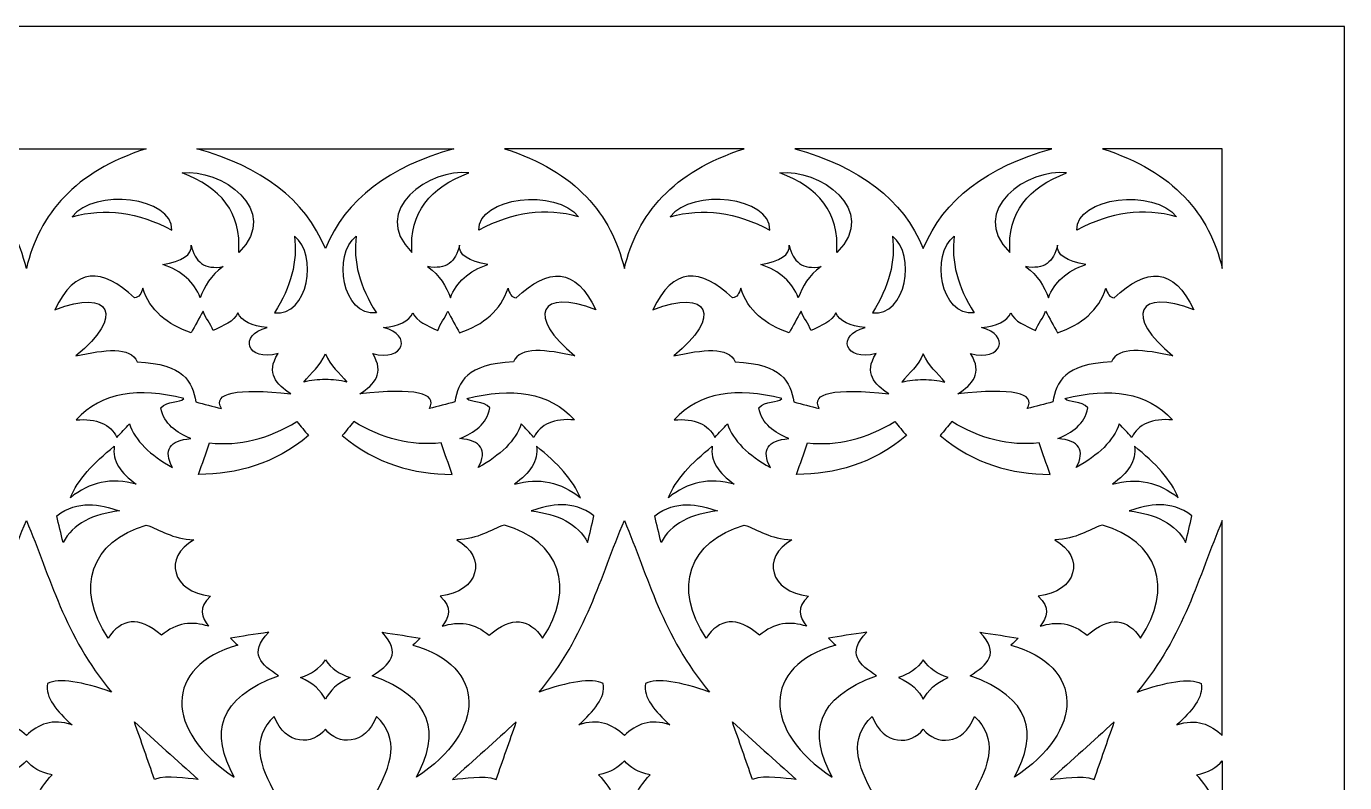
# Model space of a CAD drawing. Header units: millimetres. Extents: x -515 to 485, y -490 to 510.
# Drawn here: x -161 to 485, y 139 to 510 of the extents above; entities that cross this region are included whole.
import ezdxf

# ---------------------------------------------------------------- set-up
doc = ezdxf.new("R2010")
doc.units = ezdxf.units.MM
doc.layers.add('Plan 1', color=7, linetype='Continuous')

msp = doc.modelspace()

# ---------------------------------------------------------------- linework, layer by layer
at = {"layer": 'Plan 1', "color": 17}
for points, knots in [([(-514.78, 509.77), (-514.78, 509.77), (485.22, 509.77), (485.22, 509.77), (485.22, 509.77), (485.22, 509.77), (485.22, -490.23), (485.22, -490.23), (485.22, -490.23), (485.22, -490.23), (-514.78, -490.23), (-514.78, -490.23), (-514.78, -490.23), (-514.78, -490.23), (-514.78, 509.77), (-514.78, 509.77)], [0, 0, 0, 0, 0.2, 0.2, 0.2, 0.2, 0.4, 0.4, 0.4, 0.4, 0.6, 0.6, 0.6, 0.6, 1, 1, 1, 1]), ([(-102.66, 449.77), (-102.66, 449.77), (-161.45, 449.77), (-161.45, 449.77), (-161.45, 449.77), (-161.45, 449.77), (-220.23, 449.77), (-220.23, 449.77), (-220.23, 449.77), (-185.16, 438.57), (-167.81, 417.76), (-161.45, 391), (-161.45, 391), (-155.08, 417.76), (-137.73, 438.57), (-102.66, 449.77)], [0, 0, 0, 0, 0.2, 0.2, 0.2, 0.2, 0.4, 0.4, 0.4, 0.4, 0.6, 0.6, 0.6, 0.6, 1, 1, 1, 1]), ([(48.29, 449.77), (48.29, 449.77), (-77.85, 449.77), (-77.85, 449.77), (-77.85, 449.77), (-46.39, 440.99), (-24.71, 425.14), (-14.78, 400.8), (-14.78, 400.8), (-4.86, 425.14), (16.84, 440.99), (48.29, 449.77)], [0, 0, 0, 0, 0.25, 0.25, 0.25, 0.25, 0.5, 0.5, 0.5, 0.5, 1, 1, 1, 1]), ([(131.89, 449.77), (131.89, 449.77), (190.68, 449.77), (190.68, 449.77), (190.68, 449.77), (155.6, 438.57), (138.25, 417.76), (131.89, 391), (131.89, 391), (125.52, 417.76), (108.17, 438.57), (73.1, 449.77), (73.1, 449.77), (73.1, 449.77), (131.89, 449.77), (131.89, 449.77)], [0, 0, 0, 0, 0.2, 0.2, 0.2, 0.2, 0.4, 0.4, 0.4, 0.4, 0.6, 0.6, 0.6, 0.6, 1, 1, 1, 1]), ([(215.48, 449.77), (215.48, 449.77), (341.62, 449.77), (341.62, 449.77), (341.62, 449.77), (310.17, 440.99), (288.49, 425.14), (278.55, 400.8), (278.55, 400.8), (268.63, 425.14), (246.93, 440.99), (215.48, 449.77)], [0, 0, 0, 0, 0.25, 0.25, 0.25, 0.25, 0.5, 0.5, 0.5, 0.5, 1, 1, 1, 1]), ([(366.44, 449.77), (366.44, 449.77), (425.22, 449.77), (425.22, 449.77), (425.22, 449.77), (425.22, 449.77), (425.22, 391), (425.22, 391), (425.22, 391), (418.85, 417.76), (401.5, 438.57), (366.44, 449.77)], [0, 0, 0, 0, 0.25, 0.25, 0.25, 0.25, 0.5, 0.5, 0.5, 0.5, 1, 1, 1, 1]), ([(-57.29, 398.9), (-35.82, 419.76), (-66.62, 440.41), (-85.09, 437.91), (-85.09, 437.91), (-66.28, 430.84), (-55.75, 418.63), (-57.29, 398.9)], [0, 0, 0, 0, 0.333333, 0.333333, 0.333333, 0.333333, 1, 1, 1, 1]), ([(27.72, 398.9), (6.26, 419.76), (37.06, 440.41), (55.54, 437.91), (55.54, 437.91), (36.73, 430.84), (26.19, 418.63), (27.72, 398.9)], [0, 0, 0, 0, 0.333333, 0.333333, 0.333333, 0.333333, 1, 1, 1, 1]), ([(236.05, 398.9), (257.51, 419.76), (226.71, 440.41), (208.24, 437.91), (208.24, 437.91), (227.04, 430.84), (237.58, 418.63), (236.05, 398.9)], [0, 0, 0, 0, 0.333333, 0.333333, 0.333333, 0.333333, 1, 1, 1, 1]), ([(321.06, 398.9), (299.6, 419.76), (330.39, 440.41), (348.86, 437.91), (348.86, 437.91), (330.05, 430.84), (319.53, 418.63), (321.06, 398.9)], [0, 0, 0, 0, 0.333333, 0.333333, 0.333333, 0.333333, 1, 1, 1, 1]), ([(-138.92, 416.41), (-128.31, 430.51), (-89.58, 426.13), (-90.04, 409.85), (-90.04, 409.85), (-106.63, 418.76), (-122.92, 420.94), (-138.92, 416.41)], [0, 0, 0, 0, 0.333333, 0.333333, 0.333333, 0.333333, 1, 1, 1, 1]), ([(109.37, 416.41), (98.75, 430.51), (60.02, 426.13), (60.47, 409.85), (60.47, 409.85), (77.07, 418.76), (93.37, 420.94), (109.37, 416.41)], [0, 0, 0, 0, 0.333333, 0.333333, 0.333333, 0.333333, 1, 1, 1, 1]), ([(154.41, 416.41), (165.02, 430.51), (203.75, 426.13), (203.3, 409.85), (203.3, 409.85), (186.7, 418.76), (170.41, 420.94), (154.41, 416.41)], [0, 0, 0, 0, 0.333333, 0.333333, 0.333333, 0.333333, 1, 1, 1, 1]), ([(402.7, 416.41), (392.09, 430.51), (353.35, 426.13), (353.81, 409.85), (353.81, 409.85), (370.4, 418.76), (386.7, 420.94), (402.7, 416.41)], [0, 0, 0, 0, 0.333333, 0.333333, 0.333333, 0.333333, 1, 1, 1, 1]), ([(-64.9, 391.97), (-73.92, 390.34), (-78.89, 394.22), (-80.6, 402.55), (-80.6, 402.55), (-79.97, 397.59), (-85.19, 394.64), (-94.51, 393.07), (-94.51, 393.07), (-85.13, 389.83), (-78.99, 384.35), (-76.14, 376.65), (-76.14, 376.65), (-73.96, 382.24), (-71.27, 387.66), (-64.9, 391.97)], [0, 0, 0, 0, 0.2, 0.2, 0.2, 0.2, 0.4, 0.4, 0.4, 0.4, 0.6, 0.6, 0.6, 0.6, 1, 1, 1, 1]), ([(-29.92, 406.93), (-18.11, 397.8), (-23.2, 367.41), (-39.79, 369.35), (-39.79, 369.35), (-31.6, 382.07), (-28.33, 394.58), (-29.92, 406.93)], [0, 0, 0, 0, 0.333333, 0.333333, 0.333333, 0.333333, 1, 1, 1, 1]), ([(0.36, 406.93), (-11.45, 397.8), (-6.37, 367.41), (10.23, 369.35), (10.23, 369.35), (2.04, 382.07), (-1.25, 394.58), (0.36, 406.93)], [0, 0, 0, 0, 0.333333, 0.333333, 0.333333, 0.333333, 1, 1, 1, 1]), ([(35.35, 391.97), (44.36, 390.34), (49.33, 394.22), (51.05, 402.55), (51.05, 402.55), (50.4, 397.59), (55.62, 394.64), (64.96, 393.07), (64.96, 393.07), (55.57, 389.83), (49.44, 384.35), (46.56, 376.65), (46.56, 376.65), (44.4, 382.24), (41.7, 387.66), (35.35, 391.97)], [0, 0, 0, 0, 0.2, 0.2, 0.2, 0.2, 0.4, 0.4, 0.4, 0.4, 0.6, 0.6, 0.6, 0.6, 1, 1, 1, 1]), ([(228.42, 391.97), (219.41, 390.34), (214.44, 394.22), (212.72, 402.55), (212.72, 402.55), (213.37, 397.59), (208.15, 394.64), (198.82, 393.07), (198.82, 393.07), (208.21, 389.83), (214.34, 384.35), (217.21, 376.65), (217.21, 376.65), (219.38, 382.24), (222.07, 387.66), (228.42, 391.97)], [0, 0, 0, 0, 0.2, 0.2, 0.2, 0.2, 0.4, 0.4, 0.4, 0.4, 0.6, 0.6, 0.6, 0.6, 1, 1, 1, 1]), ([(263.41, 406.93), (275.23, 397.8), (270.14, 367.41), (253.54, 369.35), (253.54, 369.35), (261.73, 382.07), (265.02, 394.58), (263.41, 406.93)], [0, 0, 0, 0, 0.333333, 0.333333, 0.333333, 0.333333, 1, 1, 1, 1]), ([(293.69, 406.93), (281.89, 397.8), (286.97, 367.41), (303.56, 369.35), (303.56, 369.35), (295.37, 382.07), (292.1, 394.58), (293.69, 406.93)], [0, 0, 0, 0, 0.333333, 0.333333, 0.333333, 0.333333, 1, 1, 1, 1]), ([(328.68, 391.97), (337.69, 390.34), (342.67, 394.22), (344.38, 402.55), (344.38, 402.55), (343.74, 397.59), (348.96, 394.64), (358.28, 393.07), (358.28, 393.07), (348.9, 389.83), (342.76, 384.35), (339.91, 376.65), (339.91, 376.65), (337.73, 382.24), (335.04, 387.66), (328.68, 391.97)], [0, 0, 0, 0, 0.2, 0.2, 0.2, 0.2, 0.4, 0.4, 0.4, 0.4, 0.6, 0.6, 0.6, 0.6, 1, 1, 1, 1]), ([(-147.45, 370.81), (-137.61, 391.88), (-124.25, 391.57), (-108.43, 376.65), (-108.43, 376.65), (-106.09, 376.78), (-105.13, 378.94), (-104.38, 381.39), (-104.38, 381.39), (-100.75, 370.48), (-92.45, 363.5), (-80.6, 359.51), (-80.6, 359.51), (-78.67, 363.04), (-76.71, 366.57), (-74.78, 370.08), (-74.78, 370.08), (-73.58, 366.7), (-71.07, 363.99), (-69.87, 360.58), (-69.87, 360.58), (-64.79, 363.26), (-59.6, 364.85), (-57.72, 369.35), (-57.72, 369.35), (-55.73, 365.28), (-50.95, 362.85), (-43.38, 362.07), (-43.38, 362.07), (-57.72, 358.54), (-53.24, 345.16), (-38, 349.31), (-38, 349.31), (-44.14, 339.53), (-38.75, 334.24), (-31.71, 329.6), (-31.71, 329.6), (-58.62, 332.53), (-69.99, 330.1), (-65.8, 322.32), (-65.8, 322.32), (-69.99, 323.41), (-74.18, 324.51), (-78.37, 325.6), (-78.37, 325.6), (-79.83, 335.46), (-84, 344.22), (-107.07, 345.29), (-107.07, 345.29), (-110.35, 352.97), (-123.06, 351.25), (-137.13, 348.21), (-137.13, 348.21), (-113.19, 367.6), (-119.78, 381.69), (-147.45, 370.81)], [0, 0, 0, 0, 0.066667, 0.066667, 0.066667, 0.066667, 0.133333, 0.133333, 0.133333, 0.133333, 0.2, 0.2, 0.2, 0.2, 0.266667, 0.266667, 0.266667, 0.266667, 0.333333, 0.333333, 0.333333, 0.333333, 0.4, 0.4, 0.4, 0.4, 0.466667, 0.466667, 0.466667, 0.466667, 0.533333, 0.533333, 0.533333, 0.533333, 0.6, 0.6, 0.6, 0.6, 0.666667, 0.666667, 0.666667, 0.666667, 0.733333, 0.733333, 0.733333, 0.733333, 0.8, 0.8, 0.8, 0.8, 0.866667, 0.866667, 0.866667, 0.866667, 1, 1, 1, 1]), ([(117.89, 370.81), (108.06, 391.88), (94.68, 391.57), (78.86, 376.65), (78.86, 376.65), (76.53, 376.78), (75.58, 378.94), (74.83, 381.39), (74.83, 381.39), (71.19, 370.48), (62.9, 363.5), (51.05, 359.51), (51.05, 359.51), (49.11, 363.04), (47.16, 366.57), (45.22, 370.08), (45.22, 370.08), (44.02, 366.7), (41.51, 363.99), (40.32, 360.58), (40.32, 360.58), (35.23, 363.26), (30.05, 364.85), (28.17, 369.35), (28.17, 369.35), (26.16, 365.28), (21.38, 362.85), (13.82, 362.07), (13.82, 362.07), (28.17, 358.54), (23.69, 345.16), (8.43, 349.31), (8.43, 349.31), (14.57, 339.53), (9.19, 334.24), (2.15, 329.6), (2.15, 329.6), (29.07, 332.53), (40.43, 330.1), (36.25, 322.32), (36.25, 322.32), (40.43, 323.41), (44.62, 324.51), (48.81, 325.6), (48.81, 325.6), (50.27, 335.46), (54.44, 344.22), (77.52, 345.29), (77.52, 345.29), (80.78, 352.97), (93.5, 351.25), (107.57, 348.21), (107.57, 348.21), (83.64, 367.6), (90.22, 381.69), (117.89, 370.81)], [0, 0, 0, 0, 0.066667, 0.066667, 0.066667, 0.066667, 0.133333, 0.133333, 0.133333, 0.133333, 0.2, 0.2, 0.2, 0.2, 0.266667, 0.266667, 0.266667, 0.266667, 0.333333, 0.333333, 0.333333, 0.333333, 0.4, 0.4, 0.4, 0.4, 0.466667, 0.466667, 0.466667, 0.466667, 0.533333, 0.533333, 0.533333, 0.533333, 0.6, 0.6, 0.6, 0.6, 0.666667, 0.666667, 0.666667, 0.666667, 0.733333, 0.733333, 0.733333, 0.733333, 0.8, 0.8, 0.8, 0.8, 0.866667, 0.866667, 0.866667, 0.866667, 1, 1, 1, 1]), ([(145.88, 370.81), (155.71, 391.88), (169.1, 391.57), (184.91, 376.65), (184.91, 376.65), (187.25, 376.78), (188.2, 378.94), (188.95, 381.39), (188.95, 381.39), (192.58, 370.48), (200.88, 363.5), (212.72, 359.51), (212.72, 359.51), (214.67, 363.04), (216.61, 366.57), (218.55, 370.08), (218.55, 370.08), (219.75, 366.7), (222.26, 363.99), (223.46, 360.58), (223.46, 360.58), (228.54, 363.26), (233.73, 364.85), (235.6, 369.35), (235.6, 369.35), (237.61, 365.28), (242.39, 362.85), (249.96, 362.07), (249.96, 362.07), (235.6, 358.54), (240.09, 345.16), (255.34, 349.31), (255.34, 349.31), (249.2, 339.53), (254.59, 334.24), (261.62, 329.6), (261.62, 329.6), (234.7, 332.53), (223.34, 330.1), (227.53, 322.32), (227.53, 322.32), (223.34, 323.41), (219.15, 324.51), (214.97, 325.6), (214.97, 325.6), (213.5, 335.46), (209.34, 344.22), (186.26, 345.29), (186.26, 345.29), (182.99, 352.97), (170.27, 351.25), (156.2, 348.21), (156.2, 348.21), (180.13, 367.6), (173.55, 381.69), (145.88, 370.81)], [0, 0, 0, 0, 0.066667, 0.066667, 0.066667, 0.066667, 0.133333, 0.133333, 0.133333, 0.133333, 0.2, 0.2, 0.2, 0.2, 0.266667, 0.266667, 0.266667, 0.266667, 0.333333, 0.333333, 0.333333, 0.333333, 0.4, 0.4, 0.4, 0.4, 0.466667, 0.466667, 0.466667, 0.466667, 0.533333, 0.533333, 0.533333, 0.533333, 0.6, 0.6, 0.6, 0.6, 0.666667, 0.666667, 0.666667, 0.666667, 0.733333, 0.733333, 0.733333, 0.733333, 0.8, 0.8, 0.8, 0.8, 0.866667, 0.866667, 0.866667, 0.866667, 1, 1, 1, 1]), ([(411.22, 370.81), (401.38, 391.88), (388.02, 391.57), (372.2, 376.65), (372.2, 376.65), (369.87, 376.78), (368.91, 378.94), (368.15, 381.39), (368.15, 381.39), (364.52, 370.48), (356.22, 363.5), (344.38, 359.51), (344.38, 359.51), (342.44, 363.04), (340.49, 366.57), (338.55, 370.08), (338.55, 370.08), (337.35, 366.7), (334.84, 363.99), (333.64, 360.58), (333.64, 360.58), (328.56, 363.26), (323.37, 364.85), (321.49, 369.35), (321.49, 369.35), (319.5, 365.28), (314.72, 362.85), (307.15, 362.07), (307.15, 362.07), (321.49, 358.54), (317.01, 345.16), (301.77, 349.31), (301.77, 349.31), (307.91, 339.53), (302.53, 334.24), (295.49, 329.6), (295.49, 329.6), (322.39, 332.53), (333.77, 330.1), (329.57, 322.32), (329.57, 322.32), (333.77, 323.41), (337.96, 324.51), (342.14, 325.6), (342.14, 325.6), (343.6, 335.46), (347.77, 344.22), (370.84, 345.29), (370.84, 345.29), (374.12, 352.97), (386.84, 351.25), (400.91, 348.21), (400.91, 348.21), (376.97, 367.6), (383.55, 381.69), (411.22, 370.81)], [0, 0, 0, 0, 0.066667, 0.066667, 0.066667, 0.066667, 0.133333, 0.133333, 0.133333, 0.133333, 0.2, 0.2, 0.2, 0.2, 0.266667, 0.266667, 0.266667, 0.266667, 0.333333, 0.333333, 0.333333, 0.333333, 0.4, 0.4, 0.4, 0.4, 0.466667, 0.466667, 0.466667, 0.466667, 0.533333, 0.533333, 0.533333, 0.533333, 0.6, 0.6, 0.6, 0.6, 0.666667, 0.666667, 0.666667, 0.666667, 0.733333, 0.733333, 0.733333, 0.733333, 0.8, 0.8, 0.8, 0.8, 0.866667, 0.866667, 0.866667, 0.866667, 1, 1, 1, 1]), ([(-14.78, 336.64), (-11.18, 336.51), (-7.73, 336.29), (-4.24, 335.28), (-4.24, 335.28), (-7.76, 339.91), (-12.26, 343.24), (-14.78, 349.15), (-14.78, 349.15), (-17.29, 343.24), (-21.8, 339.91), (-25.32, 335.28), (-25.32, 335.28), (-21.82, 336.29), (-18.39, 336.51), (-14.78, 336.64)], [0, 0, 0, 0, 0.2, 0.2, 0.2, 0.2, 0.4, 0.4, 0.4, 0.4, 0.6, 0.6, 0.6, 0.6, 1, 1, 1, 1]), ([(278.55, 336.64), (274.95, 336.51), (271.51, 336.29), (268.02, 335.28), (268.02, 335.28), (271.53, 339.91), (276.03, 343.24), (278.55, 349.15), (278.55, 349.15), (281.07, 343.24), (285.57, 339.91), (289.09, 335.28), (289.09, 335.28), (285.6, 336.29), (282.16, 336.51), (278.55, 336.64)], [0, 0, 0, 0, 0.2, 0.2, 0.2, 0.2, 0.4, 0.4, 0.4, 0.4, 0.6, 0.6, 0.6, 0.6, 1, 1, 1, 1]), ([(-84.15, 327.24), (-86.37, 324.88), (-92.19, 326.7), (-95.44, 322.65), (-95.44, 322.65), (-93.91, 314.58), (-87.84, 310.67), (-80.82, 307.64), (-80.82, 307.64), (-91.33, 306.79), (-94.32, 302.05), (-89.8, 293.43), (-89.8, 293.43), (-100.67, 299.56), (-108.21, 306.58), (-110.86, 314.94), (-110.86, 314.94), (-112.89, 312.7), (-114.95, 310.48), (-117.01, 308.25), (-117.01, 308.25), (-120.25, 314.72), (-126.94, 317.58), (-137.03, 316.81), (-137.03, 316.81), (-124.51, 330.63), (-106.27, 332.9), (-84.15, 327.24)], [0, 0, 0, 0, 0.125, 0.125, 0.125, 0.125, 0.25, 0.25, 0.25, 0.25, 0.375, 0.375, 0.375, 0.375, 0.5, 0.5, 0.5, 0.5, 0.625, 0.625, 0.625, 0.625, 0.75, 0.75, 0.75, 0.75, 1, 1, 1, 1]), ([(54.59, 327.24), (56.81, 324.88), (62.63, 326.7), (65.89, 322.65), (65.89, 322.65), (64.36, 314.58), (58.28, 310.67), (51.26, 307.64), (51.26, 307.64), (61.78, 306.79), (64.78, 302.05), (60.24, 293.43), (60.24, 293.43), (71.11, 299.56), (78.64, 306.58), (81.29, 314.94), (81.29, 314.94), (83.35, 312.7), (85.4, 310.48), (87.45, 308.25), (87.45, 308.25), (90.71, 314.72), (97.38, 317.58), (107.48, 316.81), (107.48, 316.81), (94.94, 330.63), (76.71, 332.9), (54.59, 327.24)], [0, 0, 0, 0, 0.125, 0.125, 0.125, 0.125, 0.25, 0.25, 0.25, 0.25, 0.375, 0.375, 0.375, 0.375, 0.5, 0.5, 0.5, 0.5, 0.625, 0.625, 0.625, 0.625, 0.75, 0.75, 0.75, 0.75, 1, 1, 1, 1]), ([(209.18, 327.24), (206.96, 324.88), (201.15, 326.7), (197.88, 322.65), (197.88, 322.65), (199.42, 314.58), (205.49, 310.67), (212.52, 307.64), (212.52, 307.64), (201.99, 306.79), (199, 302.05), (203.53, 293.43), (203.53, 293.43), (192.66, 299.56), (185.13, 306.58), (182.48, 314.94), (182.48, 314.94), (180.43, 312.7), (178.37, 310.48), (176.32, 308.25), (176.32, 308.25), (173.07, 314.72), (166.39, 317.58), (156.3, 316.81), (156.3, 316.81), (168.83, 330.63), (187.06, 332.9), (209.18, 327.24)], [0, 0, 0, 0, 0.125, 0.125, 0.125, 0.125, 0.25, 0.25, 0.25, 0.25, 0.375, 0.375, 0.375, 0.375, 0.5, 0.5, 0.5, 0.5, 0.625, 0.625, 0.625, 0.625, 0.75, 0.75, 0.75, 0.75, 1, 1, 1, 1]), ([(347.93, 327.24), (350.14, 324.88), (355.96, 326.7), (359.21, 322.65), (359.21, 322.65), (357.68, 314.58), (351.62, 310.67), (344.59, 307.64), (344.59, 307.64), (355.11, 306.79), (358.1, 302.05), (353.57, 293.43), (353.57, 293.43), (364.44, 299.56), (371.98, 306.58), (374.63, 314.94), (374.63, 314.94), (376.67, 312.7), (378.72, 310.48), (380.78, 308.25), (380.78, 308.25), (384.03, 314.72), (390.71, 317.58), (400.8, 316.81), (400.8, 316.81), (388.28, 330.63), (370.05, 332.9), (347.93, 327.24)], [0, 0, 0, 0, 0.125, 0.125, 0.125, 0.125, 0.25, 0.25, 0.25, 0.25, 0.375, 0.375, 0.375, 0.375, 0.5, 0.5, 0.5, 0.5, 0.625, 0.625, 0.625, 0.625, 0.75, 0.75, 0.75, 0.75, 1, 1, 1, 1]), ([(-71.57, 305.55), (-73.36, 300.39), (-75.18, 295.24), (-76.97, 290.09), (-76.97, 290.09), (-58.06, 290.12), (-39.91, 295.15), (-23.06, 309.08), (-23.06, 309.08), (-24.93, 311.38), (-26.83, 313.68), (-28.7, 315.97), (-28.7, 315.97), (-42.67, 307.64), (-56.93, 303.86), (-71.57, 305.55)], [0, 0, 0, 0, 0.2, 0.2, 0.2, 0.2, 0.4, 0.4, 0.4, 0.4, 0.6, 0.6, 0.6, 0.6, 1, 1, 1, 1]), ([(42.02, 305.55), (43.81, 300.39), (45.61, 295.24), (47.41, 290.09), (47.41, 290.09), (28.51, 290.12), (10.35, 295.15), (-6.5, 309.08), (-6.5, 309.08), (-4.62, 311.38), (-2.74, 313.68), (-0.85, 315.97), (-0.85, 315.97), (13.1, 307.64), (27.37, 303.86), (42.02, 305.55)], [0, 0, 0, 0, 0.2, 0.2, 0.2, 0.2, 0.4, 0.4, 0.4, 0.4, 0.6, 0.6, 0.6, 0.6, 1, 1, 1, 1]), ([(221.76, 305.55), (219.96, 300.39), (218.16, 295.24), (216.37, 290.09), (216.37, 290.09), (235.27, 290.12), (253.43, 295.15), (270.28, 309.08), (270.28, 309.08), (268.39, 311.38), (266.51, 313.68), (264.63, 315.97), (264.63, 315.97), (250.67, 307.64), (236.4, 303.86), (221.76, 305.55)], [0, 0, 0, 0, 0.2, 0.2, 0.2, 0.2, 0.4, 0.4, 0.4, 0.4, 0.6, 0.6, 0.6, 0.6, 1, 1, 1, 1]), ([(335.34, 305.55), (337.14, 300.39), (338.95, 295.24), (340.75, 290.09), (340.75, 290.09), (321.84, 290.12), (303.68, 295.15), (286.83, 309.08), (286.83, 309.08), (288.71, 311.38), (290.6, 313.68), (292.47, 315.97), (292.47, 315.97), (306.44, 307.64), (320.7, 303.86), (335.34, 305.55)], [0, 0, 0, 0, 0.2, 0.2, 0.2, 0.2, 0.4, 0.4, 0.4, 0.4, 0.6, 0.6, 0.6, 0.6, 1, 1, 1, 1]), ([(-118.3, 303.87), (-128.69, 295.71), (-136.32, 287.33), (-139.87, 278.6), (-139.87, 278.6), (-130.45, 286.41), (-119.65, 288.62), (-107.51, 285.29), (-107.51, 285.29), (-115.29, 290.7), (-119.44, 296.79), (-118.3, 303.87)], [0, 0, 0, 0, 0.25, 0.25, 0.25, 0.25, 0.5, 0.5, 0.5, 0.5, 1, 1, 1, 1]), ([(88.74, 303.87), (99.13, 295.71), (106.75, 287.33), (110.3, 278.6), (110.3, 278.6), (100.89, 286.41), (90.11, 288.62), (77.96, 285.29), (77.96, 285.29), (85.72, 290.7), (89.87, 296.79), (88.74, 303.87)], [0, 0, 0, 0, 0.25, 0.25, 0.25, 0.25, 0.5, 0.5, 0.5, 0.5, 1, 1, 1, 1]), ([(175.04, 303.87), (164.64, 295.71), (157.02, 287.33), (153.47, 278.6), (153.47, 278.6), (162.89, 286.41), (173.67, 288.62), (185.82, 285.29), (185.82, 285.29), (178.05, 290.7), (173.9, 296.79), (175.04, 303.87)], [0, 0, 0, 0, 0.25, 0.25, 0.25, 0.25, 0.5, 0.5, 0.5, 0.5, 1, 1, 1, 1]), ([(382.07, 303.87), (392.46, 295.71), (400.09, 287.33), (403.64, 278.6), (403.64, 278.6), (394.22, 286.41), (383.43, 288.62), (371.28, 285.29), (371.28, 285.29), (379.06, 290.7), (383.21, 296.79), (382.07, 303.87)], [0, 0, 0, 0, 0.25, 0.25, 0.25, 0.25, 0.5, 0.5, 0.5, 0.5, 1, 1, 1, 1]), ([(-115.73, 272.14), (-125.74, 275.57), (-135.84, 277.6), (-146.54, 269.85), (-146.54, 269.85), (-145.51, 265.47), (-144.49, 261.08), (-143.45, 256.69), (-143.45, 256.69), (-138.58, 265.99), (-128.81, 270.64), (-115.73, 272.14)], [0, 0, 0, 0, 0.25, 0.25, 0.25, 0.25, 0.5, 0.5, 0.5, 0.5, 1, 1, 1, 1]), ([(86.17, 272.14), (96.18, 275.57), (106.28, 277.6), (116.97, 269.85), (116.97, 269.85), (115.95, 265.47), (114.92, 261.08), (113.89, 256.69), (113.89, 256.69), (109.02, 265.99), (99.26, 270.64), (86.17, 272.14)], [0, 0, 0, 0, 0.25, 0.25, 0.25, 0.25, 0.5, 0.5, 0.5, 0.5, 1, 1, 1, 1]), ([(177.6, 272.14), (167.59, 275.57), (157.5, 277.6), (146.8, 269.85), (146.8, 269.85), (147.83, 265.47), (148.85, 261.08), (149.88, 256.69), (149.88, 256.69), (154.76, 265.99), (164.51, 270.64), (177.6, 272.14)], [0, 0, 0, 0, 0.25, 0.25, 0.25, 0.25, 0.5, 0.5, 0.5, 0.5, 1, 1, 1, 1]), ([(379.5, 272.14), (389.51, 275.57), (399.61, 277.6), (410.32, 269.85), (410.32, 269.85), (409.28, 265.47), (408.26, 261.08), (407.23, 256.69), (407.23, 256.69), (402.36, 265.99), (392.58, 270.64), (379.5, 272.14)], [0, 0, 0, 0, 0.25, 0.25, 0.25, 0.25, 0.5, 0.5, 0.5, 0.5, 1, 1, 1, 1]), ([(-161.45, 161.98), (-155.6, 167.66), (-148.6, 170.55), (-139.06, 167.23), (-139.06, 167.23), (-146.33, 173.99), (-152.49, 180.76), (-151.07, 187.51), (-151.07, 187.51), (-145.47, 190.65), (-133.9, 188.26), (-119.65, 183.38), (-119.65, 183.38), (-142.83, 211.07), (-149.61, 239.55), (-161.45, 267.55), (-161.45, 267.55), (-173.28, 239.55), (-180.06, 211.07), (-203.24, 183.38), (-203.24, 183.38), (-188.99, 188.26), (-177.43, 190.65), (-171.82, 187.51), (-171.82, 187.51), (-170.41, 180.76), (-176.57, 173.99), (-183.83, 167.23), (-183.83, 167.23), (-174.3, 170.55), (-167.3, 167.66), (-161.45, 161.98)], [0, 0, 0, 0, 0.111111, 0.111111, 0.111111, 0.111111, 0.222222, 0.222222, 0.222222, 0.222222, 0.333333, 0.333333, 0.333333, 0.333333, 0.444444, 0.444444, 0.444444, 0.444444, 0.555556, 0.555556, 0.555556, 0.555556, 0.666667, 0.666667, 0.666667, 0.666667, 0.777778, 0.777778, 0.777778, 0.777778, 1, 1, 1, 1]), ([(-79.29, 257.96), (-90.02, 258.45), (-95.64, 262.94), (-102.64, 265.26), (-102.64, 265.26), (-129.71, 257.38), (-137.77, 234.46), (-121.37, 209.74), (-121.37, 209.74), (-114.89, 219.37), (-106.47, 221.07), (-95.19, 211.21), (-95.19, 211.21), (-87.86, 217.4), (-80.11, 218.3), (-72.09, 215.59), (-72.09, 215.59), (-75.36, 220.1), (-77.41, 224.77), (-71.07, 230.39), (-71.07, 230.39), (-90.15, 232.53), (-94.45, 249.43), (-79.29, 257.96)], [0, 0, 0, 0, 0.142857, 0.142857, 0.142857, 0.142857, 0.285714, 0.285714, 0.285714, 0.285714, 0.428571, 0.428571, 0.428571, 0.428571, 0.571429, 0.571429, 0.571429, 0.571429, 0.714286, 0.714286, 0.714286, 0.714286, 1, 1, 1, 1]), ([(49.72, 257.96), (60.47, 258.45), (66.09, 262.94), (73.08, 265.26), (73.08, 265.26), (100.15, 257.38), (108.21, 234.46), (91.82, 209.74), (91.82, 209.74), (85.34, 219.37), (76.91, 221.07), (65.63, 211.21), (65.63, 211.21), (58.3, 217.4), (50.55, 218.3), (42.53, 215.59), (42.53, 215.59), (45.8, 220.1), (47.86, 224.77), (41.5, 230.39), (41.5, 230.39), (60.6, 232.53), (64.89, 249.43), (49.72, 257.96)], [0, 0, 0, 0, 0.142857, 0.142857, 0.142857, 0.142857, 0.285714, 0.285714, 0.285714, 0.285714, 0.428571, 0.428571, 0.428571, 0.428571, 0.571429, 0.571429, 0.571429, 0.571429, 0.714286, 0.714286, 0.714286, 0.714286, 1, 1, 1, 1]), ([(131.89, 161.98), (137.73, 167.66), (144.73, 170.55), (154.27, 167.23), (154.27, 167.23), (147.01, 173.99), (140.84, 180.76), (142.25, 187.51), (142.25, 187.51), (147.87, 190.65), (159.43, 188.26), (173.68, 183.38), (173.68, 183.38), (150.5, 211.07), (143.71, 239.55), (131.89, 267.55), (131.89, 267.55), (120.06, 239.55), (113.27, 211.07), (90.1, 183.38), (90.1, 183.38), (104.35, 188.26), (115.9, 190.65), (121.52, 187.51), (121.52, 187.51), (122.93, 180.76), (116.76, 173.99), (109.51, 167.23), (109.51, 167.23), (119.05, 170.55), (126.04, 167.66), (131.89, 161.98)], [0, 0, 0, 0, 0.111111, 0.111111, 0.111111, 0.111111, 0.222222, 0.222222, 0.222222, 0.222222, 0.333333, 0.333333, 0.333333, 0.333333, 0.444444, 0.444444, 0.444444, 0.444444, 0.555556, 0.555556, 0.555556, 0.555556, 0.666667, 0.666667, 0.666667, 0.666667, 0.777778, 0.777778, 0.777778, 0.777778, 1, 1, 1, 1]), ([(214.06, 257.96), (203.31, 258.45), (197.68, 262.94), (190.7, 265.26), (190.7, 265.26), (163.62, 257.38), (155.56, 234.46), (171.96, 209.74), (171.96, 209.74), (178.44, 219.37), (186.87, 221.07), (198.14, 211.21), (198.14, 211.21), (205.48, 217.4), (213.22, 218.3), (221.24, 215.59), (221.24, 215.59), (217.98, 220.1), (215.91, 224.77), (222.27, 230.39), (222.27, 230.39), (203.17, 232.53), (198.89, 249.43), (214.06, 257.96)], [0, 0, 0, 0, 0.142857, 0.142857, 0.142857, 0.142857, 0.285714, 0.285714, 0.285714, 0.285714, 0.428571, 0.428571, 0.428571, 0.428571, 0.571429, 0.571429, 0.571429, 0.571429, 0.714286, 0.714286, 0.714286, 0.714286, 1, 1, 1, 1]), ([(343.06, 257.96), (353.79, 258.45), (359.41, 262.94), (366.42, 265.26), (366.42, 265.26), (393.49, 257.38), (401.54, 234.46), (385.15, 209.74), (385.15, 209.74), (378.67, 219.37), (370.25, 221.07), (358.96, 211.21), (358.96, 211.21), (351.63, 217.4), (343.88, 218.3), (335.86, 215.59), (335.86, 215.59), (339.13, 220.1), (341.18, 224.77), (334.84, 230.39), (334.84, 230.39), (353.93, 232.53), (358.22, 249.43), (343.06, 257.96)], [0, 0, 0, 0, 0.142857, 0.142857, 0.142857, 0.142857, 0.285714, 0.285714, 0.285714, 0.285714, 0.428571, 0.428571, 0.428571, 0.428571, 0.571429, 0.571429, 0.571429, 0.571429, 0.714286, 0.714286, 0.714286, 0.714286, 1, 1, 1, 1]), ([(425.22, 267.55), (425.22, 267.55), (425.22, 161.98), (425.22, 161.98), (425.22, 161.98), (419.37, 167.66), (412.37, 170.55), (402.84, 167.23), (402.84, 167.23), (410.1, 173.99), (416.26, 180.76), (414.84, 187.51), (414.84, 187.51), (409.24, 190.65), (397.67, 188.26), (383.43, 183.38), (383.43, 183.38), (406.61, 211.07), (413.39, 239.55), (425.22, 267.55)], [0, 0, 0, 0, 0.166667, 0.166667, 0.166667, 0.166667, 0.333333, 0.333333, 0.333333, 0.333333, 0.5, 0.5, 0.5, 0.5, 0.666667, 0.666667, 0.666667, 0.666667, 1, 1, 1, 1]), ([(-42.56, 212.67), (-52.54, 202.42), (-46.28, 196.58), (-37.69, 191.37), (-37.69, 191.37), (-67.8, 180.6), (-71.15, 163.04), (-59.5, 141.7), (-59.5, 141.7), (-93.83, 164.1), (-94.24, 196.09), (-57.72, 206.4), (-57.72, 206.4), (-58.92, 207.51), (-60.12, 208.62), (-61.31, 209.74), (-61.31, 209.74), (-55.87, 210.7), (-49.73, 211.7), (-42.56, 212.67)], [0, 0, 0, 0, 0.166667, 0.166667, 0.166667, 0.166667, 0.333333, 0.333333, 0.333333, 0.333333, 0.5, 0.5, 0.5, 0.5, 0.666667, 0.666667, 0.666667, 0.666667, 1, 1, 1, 1]), ([(13.01, 212.67), (22.98, 202.42), (16.71, 196.58), (8.13, 191.37), (8.13, 191.37), (38.24, 180.6), (41.6, 163.04), (29.95, 141.7), (29.95, 141.7), (64.26, 164.1), (64.69, 196.09), (28.15, 206.4), (28.15, 206.4), (29.35, 207.51), (30.55, 208.62), (31.75, 209.74), (31.75, 209.74), (26.3, 210.7), (20.16, 211.7), (13.01, 212.67)], [0, 0, 0, 0, 0.166667, 0.166667, 0.166667, 0.166667, 0.333333, 0.333333, 0.333333, 0.333333, 0.5, 0.5, 0.5, 0.5, 0.666667, 0.666667, 0.666667, 0.666667, 1, 1, 1, 1]), ([(250.77, 212.67), (240.79, 202.42), (247.06, 196.58), (255.64, 191.37), (255.64, 191.37), (225.53, 180.6), (222.17, 163.04), (233.82, 141.7), (233.82, 141.7), (199.51, 164.1), (199.08, 196.09), (235.62, 206.4), (235.62, 206.4), (234.42, 207.51), (233.22, 208.62), (232.03, 209.74), (232.03, 209.74), (237.47, 210.7), (243.61, 211.7), (250.77, 212.67)], [0, 0, 0, 0, 0.166667, 0.166667, 0.166667, 0.166667, 0.333333, 0.333333, 0.333333, 0.333333, 0.5, 0.5, 0.5, 0.5, 0.666667, 0.666667, 0.666667, 0.666667, 1, 1, 1, 1]), ([(306.33, 212.67), (316.32, 202.42), (310.05, 196.58), (301.47, 191.37), (301.47, 191.37), (331.57, 180.6), (334.92, 163.04), (323.28, 141.7), (323.28, 141.7), (357.6, 164.1), (358.02, 196.09), (321.49, 206.4), (321.49, 206.4), (322.69, 207.51), (323.9, 208.62), (325.09, 209.74), (325.09, 209.74), (319.64, 210.7), (313.5, 211.7), (306.33, 212.67)], [0, 0, 0, 0, 0.166667, 0.166667, 0.166667, 0.166667, 0.333333, 0.333333, 0.333333, 0.333333, 0.5, 0.5, 0.5, 0.5, 0.666667, 0.666667, 0.666667, 0.666667, 1, 1, 1, 1]), ([(-14.78, 179.9), (-12.52, 184), (-8.99, 187.7), (-2.65, 190.53), (-2.65, 190.53), (-7.71, 192.18), (-11.86, 194.87), (-14.78, 199.09), (-14.78, 199.09), (-17.69, 194.87), (-21.84, 192.18), (-26.9, 190.53), (-26.9, 190.53), (-20.56, 187.7), (-17.03, 184), (-14.78, 179.9)], [0, 0, 0, 0, 0.2, 0.2, 0.2, 0.2, 0.4, 0.4, 0.4, 0.4, 0.6, 0.6, 0.6, 0.6, 1, 1, 1, 1]), ([(278.55, 179.9), (276.3, 184), (272.76, 187.7), (266.42, 190.53), (266.42, 190.53), (271.49, 192.18), (275.64, 194.87), (278.55, 199.09), (278.55, 199.09), (281.47, 194.87), (285.61, 192.18), (290.68, 190.53), (290.68, 190.53), (284.34, 187.7), (280.8, 184), (278.55, 179.9)], [0, 0, 0, 0, 0.2, 0.2, 0.2, 0.2, 0.4, 0.4, 0.4, 0.4, 0.6, 0.6, 0.6, 0.6, 1, 1, 1, 1]), ([(-108.45, 168.69), (-105.16, 159.3), (-101.86, 149.93), (-98.6, 140.54), (-98.6, 140.54), (-91.55, 142.89), (-83.33, 140.86), (-77.21, 140.54), (-77.21, 140.54), (-87.62, 149.93), (-98.03, 159.3), (-108.45, 168.69)], [0, 0, 0, 0, 0.25, 0.25, 0.25, 0.25, 0.5, 0.5, 0.5, 0.5, 1, 1, 1, 1]), ([(-14.78, 165.11), (-8.68, 157.32), (4.66, 156.76), (10.3, 171.45), (10.3, 171.45), (33.6, 149.54), (-6.76, 119.37), (-14.78, 85.06), (-14.78, 85.06), (-22.8, 119.37), (-63.15, 149.54), (-39.87, 171.45), (-39.87, 171.45), (-34.21, 156.76), (-20.89, 157.32), (-14.78, 165.11)], [0, 0, 0, 0, 0.2, 0.2, 0.2, 0.2, 0.4, 0.4, 0.4, 0.4, 0.6, 0.6, 0.6, 0.6, 1, 1, 1, 1]), ([(78.88, 168.69), (75.6, 159.3), (72.32, 149.93), (69.03, 140.54), (69.03, 140.54), (61.99, 142.89), (53.79, 140.86), (47.65, 140.54), (47.65, 140.54), (58.06, 149.93), (68.47, 159.3), (78.88, 168.69)], [0, 0, 0, 0, 0.25, 0.25, 0.25, 0.25, 0.5, 0.5, 0.5, 0.5, 1, 1, 1, 1]), ([(184.89, 168.69), (188.18, 159.3), (191.46, 149.93), (194.74, 140.54), (194.74, 140.54), (201.78, 142.89), (209.99, 140.86), (216.13, 140.54), (216.13, 140.54), (205.72, 149.93), (195.31, 159.3), (184.89, 168.69)], [0, 0, 0, 0, 0.25, 0.25, 0.25, 0.25, 0.5, 0.5, 0.5, 0.5, 1, 1, 1, 1]), ([(278.55, 165.11), (272.46, 157.32), (259.12, 156.76), (253.47, 171.45), (253.47, 171.45), (230.18, 149.54), (270.53, 119.37), (278.55, 85.06), (278.55, 85.06), (286.57, 119.37), (326.92, 149.54), (303.65, 171.45), (303.65, 171.45), (297.98, 156.76), (284.66, 157.32), (278.55, 165.11)], [0, 0, 0, 0, 0.2, 0.2, 0.2, 0.2, 0.4, 0.4, 0.4, 0.4, 0.6, 0.6, 0.6, 0.6, 1, 1, 1, 1]), ([(372.22, 168.69), (368.93, 159.3), (365.64, 149.93), (362.37, 140.54), (362.37, 140.54), (355.32, 142.89), (347.11, 140.86), (340.98, 140.54), (340.98, 140.54), (351.4, 149.93), (361.81, 159.3), (372.22, 168.69)], [0, 0, 0, 0, 0.25, 0.25, 0.25, 0.25, 0.5, 0.5, 0.5, 0.5, 1, 1, 1, 1]), ([(-161.45, 149.57), (-158.51, 146.48), (-154.88, 143.83), (-148.78, 142.81), (-148.78, 142.81), (-155.8, 135.46), (-158.89, 127.18), (-161.45, 118.76), (-161.45, 118.76), (-164, 127.18), (-167.09, 135.46), (-174.11, 142.81), (-174.11, 142.81), (-168.01, 143.83), (-164.38, 146.48), (-161.45, 149.57)], [0, 0, 0, 0, 0.2, 0.2, 0.2, 0.2, 0.4, 0.4, 0.4, 0.4, 0.6, 0.6, 0.6, 0.6, 1, 1, 1, 1]), ([(131.89, 149.57), (134.82, 146.48), (138.45, 143.83), (144.56, 142.81), (144.56, 142.81), (137.54, 135.46), (134.43, 127.18), (131.89, 118.76), (131.89, 118.76), (129.34, 127.18), (126.23, 135.46), (119.21, 142.81), (119.21, 142.81), (125.32, 143.83), (128.95, 146.48), (131.89, 149.57)], [0, 0, 0, 0, 0.2, 0.2, 0.2, 0.2, 0.4, 0.4, 0.4, 0.4, 0.6, 0.6, 0.6, 0.6, 1, 1, 1, 1]), ([(425.22, 149.57), (422.29, 146.48), (418.66, 143.83), (412.55, 142.81), (412.55, 142.81), (419.58, 135.46), (422.66, 127.18), (425.22, 118.76), (425.22, 118.76), (425.22, 118.76), (425.22, 149.57), (425.22, 149.57)], [0, 0, 0, 0, 0.25, 0.25, 0.25, 0.25, 0.5, 0.5, 0.5, 0.5, 1, 1, 1, 1])]:
    msp.add_open_spline(points, degree=3, knots=knots, dxfattribs=at)

doc.saveas('drawing.dxf')
